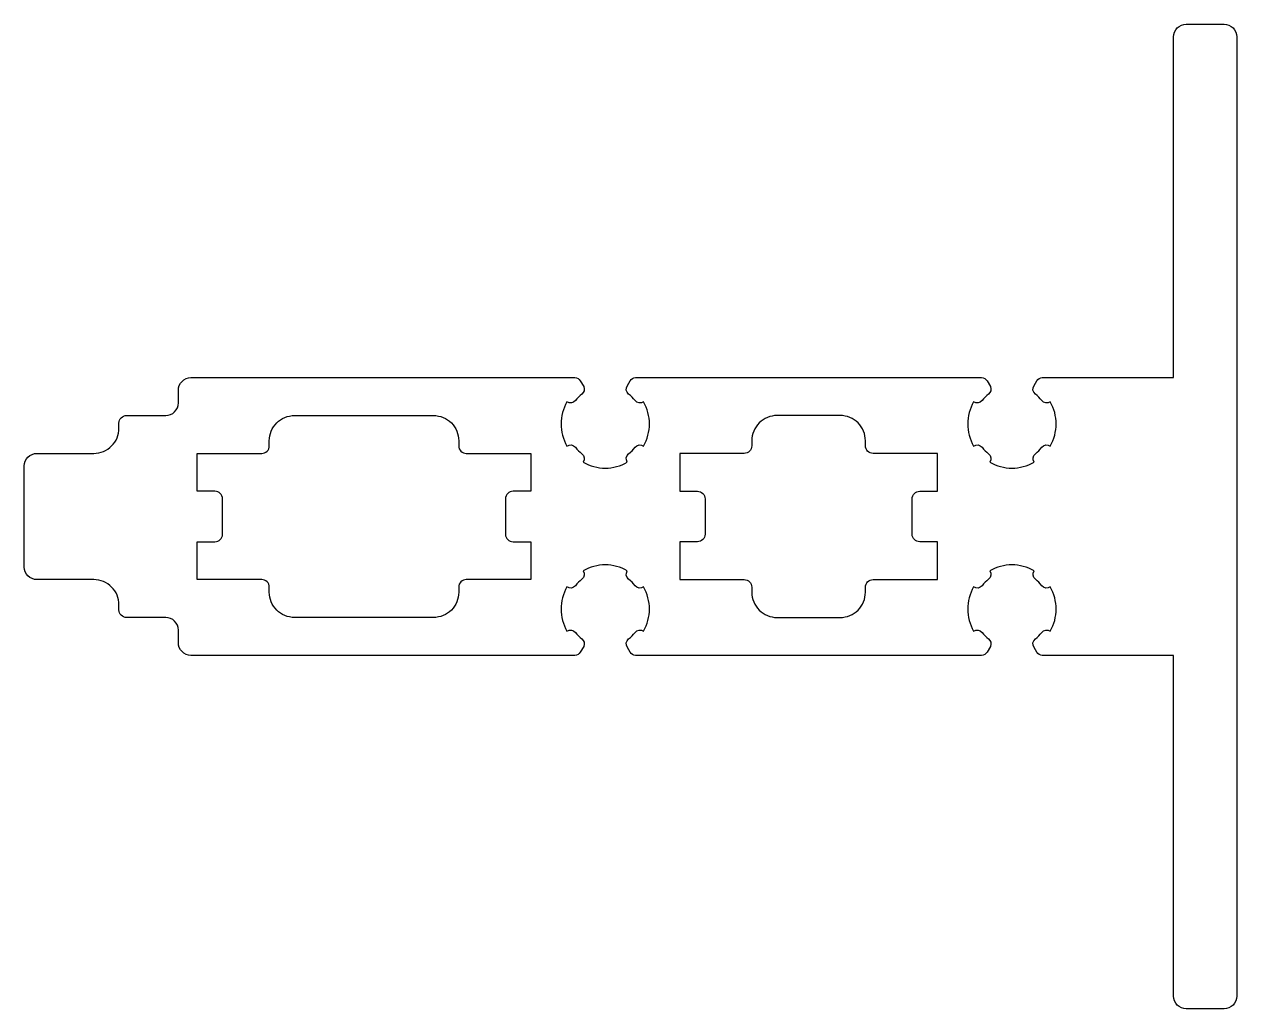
# Model space of a CAD drawing. Extents: x 130.9 to 178.9, y 198 to 237.
import ezdxf

# ---------------------------------------------------------------- set-up
doc = ezdxf.new("R2010")
doc.units = 0
doc.header["$LTSCALE"] = 15
doc.layers.get('0').update_dxf_attribs({"linetype": 'CONTINUOUS'})

msp = doc.modelspace()

# ---------------------------------------------------------------- linework, layer by layer
at = {"color": 7}
for points in [[(130.913, 218.045), (130.913, 219.546, -0.414214), (131.413, 220.046), (133.663, 220.046, 0.414214), (134.663, 221.046), (134.663, 221.246, -0.414214), (134.963, 221.546), (136.513, 221.546, 0.414214), (137.013, 222.046), (137.013, 222.546, -0.414214), (137.513, 223.046), (142.413, 223.046), (152.71, 223.046, -0.267949), (152.926, 222.921), (153.06, 222.689, -0.341943), (152.986, 222.392, 0.059736), (152.733, 222.14, -0.393426), (152.397, 222.087, 0.267676), (152.397, 220.338, -0.393426), (152.733, 220.286, 0.059736), (152.986, 220.033, -0.393426), (153.039, 219.697, 0.267676), (154.787, 219.697, -0.393426), (154.84, 220.033, 0.059736), (155.092, 220.286, -0.393426), (155.429, 220.338, 0.267676), (155.429, 222.087, -0.393426), (155.092, 222.14, 0.059736), (154.84, 222.392, -0.404854), (154.793, 222.737), (154.899, 222.921, -0.267949), (155.116, 223.046), (163.413, 223.046), (168.81, 223.046, -0.267949), (169.026, 222.921), (169.16, 222.689, -0.341943), (169.086, 222.392, 0.059736), (168.833, 222.14, -0.393426), (168.497, 222.087, 0.267676), (168.497, 220.338, -0.393426), (168.833, 220.286, 0.059736), (169.086, 220.033, -0.393426), (169.139, 219.697, 0.267676), (170.887, 219.697, -0.393426), (170.94, 220.033, 0.059736), (171.192, 220.286, -0.393426), (171.529, 220.338, 0.267676), (171.529, 222.087, -0.393426), (171.192, 222.14, 0.059736), (170.94, 222.392, -0.404854), (170.893, 222.737), (170.999, 222.921, -0.267949), (171.216, 223.046), (176.413, 223.046), (176.413, 228.071), (176.413, 233.546), (176.413, 236.546, -0.414214), (176.913, 237.046), (178.413, 237.046, -0.414214), (178.913, 236.546), (178.913, 236.546), (178.913, 198.545, -0.414214), (178.413, 198.045), (176.913, 198.045, -0.414214), (176.413, 198.545), (176.413, 201.545), (176.413, 207.02), (176.413, 212.045), (171.216, 212.045, -0.267949), (170.999, 212.17), (170.893, 212.354, -0.404854), (170.94, 212.699, 0.059736), (171.192, 212.951, -0.393426), (171.529, 213.004, 0.267676), (171.529, 214.753, -0.393426), (171.192, 214.805, 0.059736), (170.94, 215.058, -0.393426), (170.887, 215.394, 0.267676), (169.139, 215.394, -0.393426), (169.086, 215.058, 0.059736), (168.833, 214.805, -0.393426), (168.497, 214.753, 0.267676), (168.497, 213.004, -0.393426), (168.833, 212.951, 0.059736), (169.086, 212.699, -0.341943), (169.16, 212.402), (169.026, 212.17, -0.267949), (168.81, 212.045), (163.413, 212.045), (155.116, 212.045, -0.267949), (154.899, 212.17), (154.793, 212.354, -0.404854), (154.84, 212.699, 0.059736), (155.092, 212.951, -0.393426), (155.429, 213.004, 0.267676), (155.429, 214.753, -0.393426), (155.092, 214.805, 0.059736), (154.84, 215.058, -0.393426), (154.787, 215.394, 0.267676), (153.039, 215.394, -0.393426), (152.986, 215.058, 0.059736), (152.733, 214.805, -0.393426), (152.397, 214.753, 0.267676), (152.397, 213.004, -0.393426), (152.733, 212.951, 0.059736), (152.986, 212.699, -0.341943), (153.06, 212.402), (152.926, 212.17, -0.267949), (152.71, 212.045), (142.413, 212.045), (137.513, 212.045, -0.414214), (137.013, 212.545), (137.013, 213.045, 0.414214), (136.513, 213.545), (134.963, 213.545, -0.414214), (134.663, 213.845), (134.663, 214.045, 0.414214), (133.663, 215.045), (131.413, 215.045, -0.414214), (130.913, 215.545), (130.913, 217.045)], [(138.763, 217.845), (138.763, 218.245, 0.414214), (138.463, 218.545), (137.763, 218.545), (137.763, 220.045), (140.313, 220.045, 0.414214), (140.613, 220.345), (140.613, 220.545, -0.414214), (141.613, 221.545), (147.113, 221.545, -0.414214), (148.113, 220.545), (148.113, 220.345, 0.414214), (148.413, 220.045), (150.963, 220.045), (150.963, 218.545), (150.263, 218.545, 0.414214), (149.963, 218.245), (149.963, 217.845), (149.963, 217.245), (149.963, 216.845, 0.414214), (150.263, 216.545), (150.963, 216.545), (150.963, 215.045), (148.413, 215.045, 0.414214), (148.113, 214.745), (148.113, 214.545, -0.414214), (147.113, 213.545), (141.613, 213.545, -0.414214), (140.613, 214.545), (140.613, 214.745, 0.414214), (140.313, 215.045), (137.763, 215.045), (137.763, 216.545), (138.463, 216.545, 0.414214), (138.763, 216.845), (138.763, 217.245)], [(157.863, 217.245), (157.863, 216.845, -0.414214), (157.563, 216.545), (156.863, 216.545), (156.863, 215.045), (159.413, 215.045, -0.414214), (159.713, 214.745), (159.713, 214.545, 0.414214), (160.713, 213.545), (163.213, 213.545, 0.414214), (164.213, 214.545), (164.213, 214.745, -0.414214), (164.513, 215.045), (167.063, 215.045), (167.063, 216.545), (166.363, 216.545, -0.414214), (166.063, 216.845), (166.063, 217.245), (166.063, 217.845), (166.063, 218.245, -0.414214), (166.363, 218.545), (167.063, 218.545), (167.063, 220.045), (164.513, 220.045, -0.414214), (164.213, 220.345), (164.213, 220.545, 0.414214), (163.213, 221.545), (160.713, 221.545, 0.414214), (159.713, 220.545), (159.713, 220.345, -0.414214), (159.413, 220.045), (156.863, 220.045), (156.863, 218.545), (157.563, 218.545, -0.414214), (157.863, 218.245), (157.863, 217.845)]]:
    msp.add_lwpolyline(points, format="xyb", close=True, dxfattribs=at)

doc.saveas('drawing.dxf')
